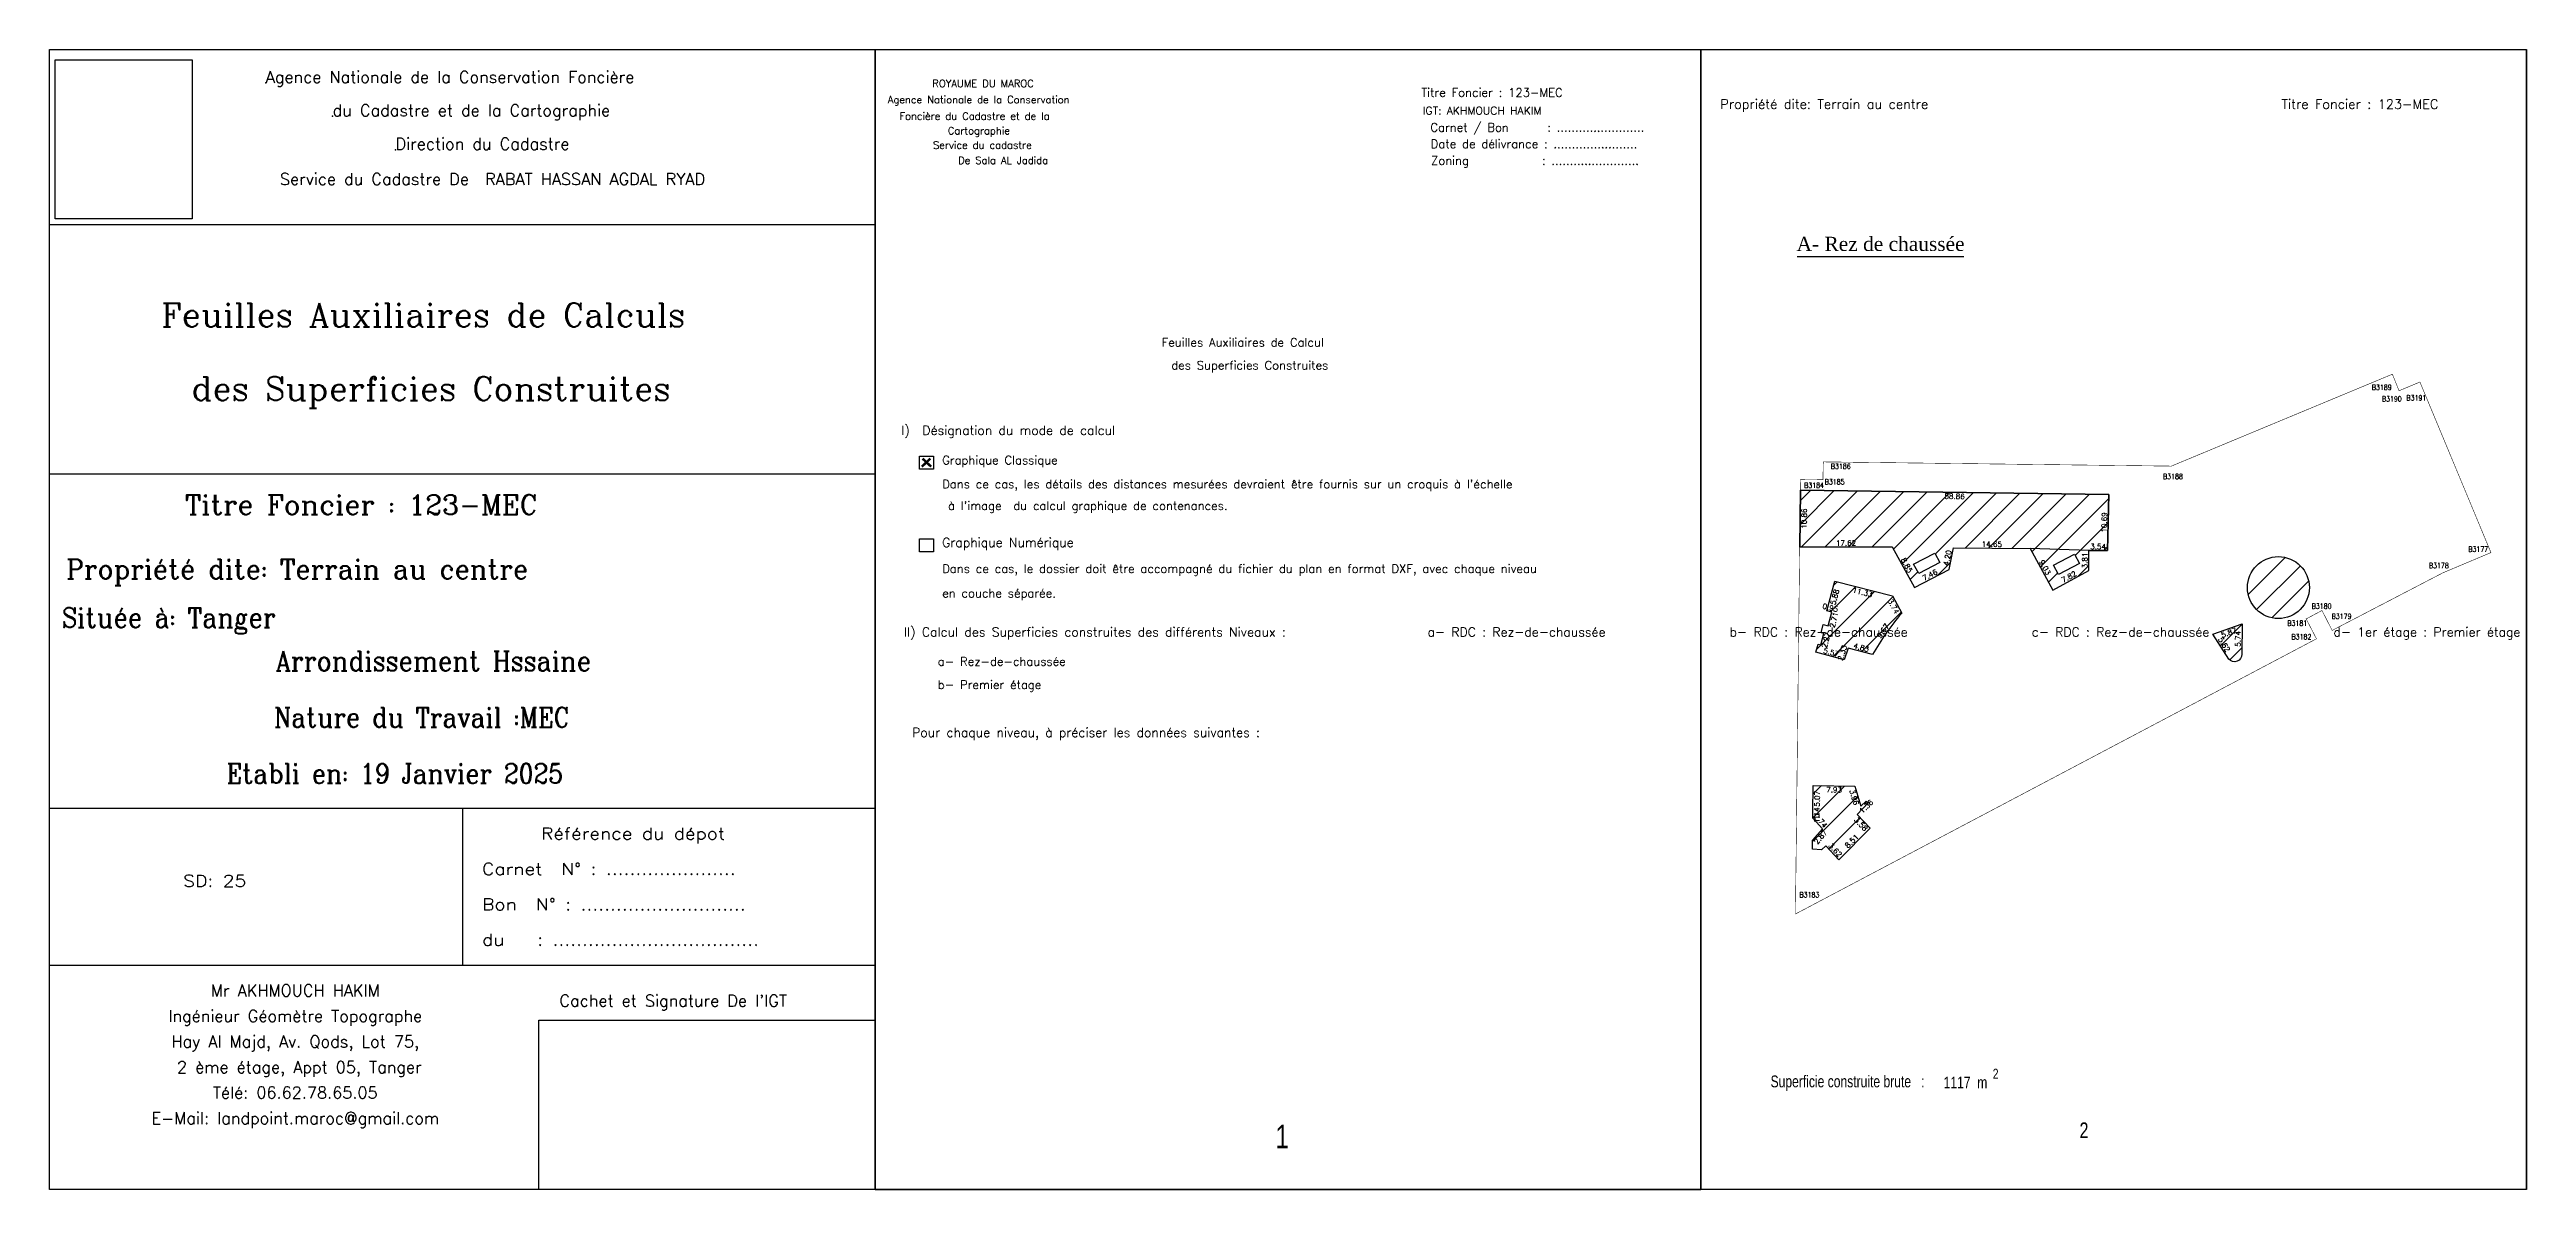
# Model space of a CAD drawing. Header units: millimetres. Extents: x 376567 to 377468, y 378762 to 378979.
# Drawn here: x 376566.8 to 377039.2, y 378761.9 to 378979.4 of the extents above; entities that cross this region are included whole.
import ezdxf
from ezdxf.enums import TextEntityAlignment as Align

# ---------------------------------------------------------------- set-up
doc = ezdxf.new("R2010")
doc.units = ezdxf.units.MM
for name, color, linetype in [('CADREP2', 1, 'Continuous'), ('Cotation Linéaire', 5, 'Continuous'), ('MiseEnPage', 7, 'Continuous'), ('P1CONTINU', 7, 'Continuous'), ('P1TXT1', 6, 'Continuous'), ('P1TXT2', 7, 'Continuous'), ('P1TXT5', 7, 'Continuous'), ('P1TXT6', 7, 'Continuous'), ('P2TXT2', 7, 'Continuous'), ('P2TXT3', 7, 'Continuous')]:
    doc.layers.add(name, color=color, linetype=linetype)
doc.styles.add('ROMANC', font='romanc.shx')
doc.styles.add('ROMAND', font='romand.shx', dxfattribs={"height": 1})
doc.styles.add('ROMANS', font='ROMANC')
doc.styles.add('style2', font='swisscl.ttf')
doc.styles.add('TIME', font='times.ttf')
picture_1 = doc.add_image_def('image1.bmp', size_in_pixel=(101, 117))

msp = doc.modelspace()

# ---------------------------------------------------------------- hatches: boundary and pattern name
at = {"linetype": 'Continuous'}
h = msp.add_hatch(dxfattribs=at)
h.set_pattern_fill('ANSI31', color=0)
h.set_pattern_definition([(45, (727.2208, 191.831), (-2.24506403, 2.24506403), [])])
h.paths.add_polyline_path([(376959.6, 378894.51), (376900.75, 378895.34), (376900.64, 378884.48), (376918.26, 378884.52), (376922.49, 378876.75), (376929.1, 378880.2), (376929.94, 378884.32), (376944.59, 378884.21), (376948.88, 378876.27), (376955.75, 378880.02), (376955.76, 378883.83), (376959.3, 378883.82)])
h.paths.add_polyline_path([(376949, 378881.01), (376953.03, 378883.11), (376953.98, 378881.35), (376949.96, 378879.25)], flags=16)
h.paths.add_polyline_path([(376926.38, 378883.29), (376927.33, 378881.53), (376923.31, 378879.43), (376922.35, 378881.19)], flags=16)
edge = h.paths.add_edge_path()
edge.add_line((376907.32, 378877.97), (376918.29, 378875.16))
edge.add_line((376918.29, 378875.16), (376920.07, 378871.87))
edge.add_arc((376958.47, 378838.93), 50.59, 139.3742, 150.3247)
edge.add_line((376914.51, 378863.97), (376909.83, 378865.18))
edge.add_line((376909.83, 378865.18), (376909.11, 378862.97))
edge.add_line((376909.11, 378862.97), (376903.72, 378864.4))
edge.add_line((376903.72, 378864.4), (376904.15, 378865.93))
edge.add_line((376904.15, 378865.93), (376904.62, 378865.81))
edge.add_line((376904.62, 378865.81), (376905.2, 378868.01))
edge.add_line((376905.2, 378868.01), (376904.71, 378868.13))
edge.add_line((376904.71, 378868.13), (376905.12, 378869.68))
edge.add_line((376905.12, 378869.68), (376906.07, 378869.45))
edge.add_line((376906.07, 378869.45), (376906.74, 378872.08))
edge.add_line((376906.74, 378872.08), (376905.82, 378872.29))
edge.add_line((376905.82, 378872.29), (376907.32, 378877.97))
h.paths.add_polyline_path([(376914.08, 378830.85), (376908.08, 378824.82), (376905.61, 378827.47), (376904.75, 378826.71), (376903.06, 378826.82), (376903.08, 378828.54), (376904.95, 378830.72), (376903.13, 378832.77), (376903.15, 378833.92), (376903.21, 378838.99), (376911.15, 378838.84), (376912.3, 378835.06), (376913.28, 378836), (376913.66, 378835.69), (376911.58, 378833.42)])
edge = h.paths.add_edge_path()
edge.add_arc((376983.53, 378863.99), 1.41, -140.9634, 3.3951, ccw=False)
edge.add_line((376982.44, 378863.11), (376979.45, 378867.87))
edge.add_line((376979.45, 378867.87), (376984.99, 378869.82))
edge.add_line((376984.99, 378869.82), (376984.94, 378864.07))
edge = h.paths.add_edge_path()
edge.add_arc((376991.92, 378876.75), 5.91, 90, 270, ccw=False)
edge.add_arc((376991.92, 378876.75), 5.91, -90, 90, ccw=False)

# ---------------------------------------------------------------- linework, layer by layer
at = {"color": 0}
for p, q in [((377039.24, 378979.4), (377039.24, 378761.9)), ((377039.24, 378761.9), (377039.24, 378979.4)), ((377039.24, 378979.4), (377039.24, 378761.9)), ((377039.24, 378761.9), (377039.24, 378979.4)), ((377039.24, 378979.4), (377039.24, 378761.9)), ((376753.39, 378905.31), (376753.39, 378905.31))]:
    msp.add_line(p, q, dxfattribs=at)
at = {"color": 0, "linetype": 'Continuous'}
msp.add_line((376959.6, 378894.51, 5.6), (376900.75, 378895.34, 5.6), dxfattribs=at)
at = {"linetype": 'Continuous'}
msp.add_line((376724.27, 378761.9), (376566.77, 378761.9), dxfattribs=at)
at = {"color": 0, "linetype": 'Continuous'}
for points in [[(376724.27, 378979.4), (376881.76, 378979.4), (376881.76, 378761.9), (376724.27, 378761.9)], [(376881.75, 378979.4), (377039.24, 378979.4), (377039.24, 378761.9), (376881.75, 378761.9)]]:
    msp.add_lwpolyline(points, close=True, dxfattribs=at)
at = {"color": 0, "linetype": 'Continuous', "flags": 128}
for points in [[(376900.12, 378939.92), (376931.91, 378939.92)], [(376979.45, 378867.87), (376984.99, 378869.82), (376984.96, 378864.08)]]:
    msp.add_lwpolyline(points, dxfattribs=at)
at = {"color": 0, "const_width": 0.1, "flags": 128}
msp.add_lwpolyline([(376899.8, 378814.46), (376900.76, 378897.4), (376905.05, 378897.35), (376905.11, 378900.74), (376971.51, 378899.93), (377013.67, 378917.47), (377014.94, 378914.31), (377018.92, 378915.98), (377032.47, 378883.43), (377023.28, 378879.56), (377002.18, 378868.58), (377000.24, 378872.38), (376997.22, 378870.77), (376999.19, 378866.98)], close=True, dxfattribs=at)
at = {"color": 0}
for points in [[(376732.74, 378901.85), (376735.4, 378901.85), (376735.4, 378899.33), (376732.74, 378899.33)], [(376732.74, 378886.07), (376735.4, 378886.07), (376735.4, 378883.56), (376732.74, 378883.56)]]:
    msp.add_lwpolyline(points, close=True, dxfattribs=at)
at = {"color": 0, "const_width": 0.463, "flags": 128}
for points in [[(376734.79, 378901.37), (376733.15, 378899.81)], [(376733.3, 378901.37), (376734.95, 378899.81)]]:
    msp.add_lwpolyline(points, dxfattribs=at)
at = {"color": 0, "linetype": 'Continuous', "flags": 128}
for points, elevation in [([(376918.26, 378884.52), (376900.64, 378884.48), (376900.75, 378895.34)], -1.64), ([(376900.75, 378895.34), (376959.6, 378894.51), (376959.3, 378883.82)], 5.6), ([(376918.26, 378884.52), (376922.49, 378876.75), (376929.1, 378880.2), (376929.94, 378884.32)], -1.64), ([(376929.94, 378884.32), (376944.59, 378884.21)], -1.64), ([(376944.59, 378884.21), (376948.88, 378876.27), (376955.75, 378880.02), (376955.76, 378883.83)], -1.64), ([(376959.3, 378883.82), (376955.76, 378883.83)], 5.6)]:
    msp.add_lwpolyline(points, dxfattribs=dict(at, elevation=elevation))
for points in [[(376959.6, 378894.51), (376900.75, 378895.34), (376900.64, 378884.48), (376918.26, 378884.52), (376922.49, 378876.75), (376929.1, 378880.2), (376929.94, 378884.32), (376944.59, 378884.21), (376948.88, 378876.27), (376955.75, 378880.02), (376955.76, 378883.83), (376959.3, 378883.82)], [(376926.38, 378883.29), (376927.33, 378881.53), (376923.31, 378879.43), (376922.35, 378881.19)], [(376955.75, 378880.02), (376955.76, 378883.83), (376944.59, 378884.21), (376948.88, 378876.27)], [(376949, 378881.01), (376953.03, 378883.11), (376953.98, 378881.35), (376949.96, 378879.25)]]:
    msp.add_lwpolyline(points, close=True, dxfattribs=at)
for points, elevation in [([(376923.31, 378879.43), (376922.35, 378881.19), (376926.38, 378883.29), (376927.33, 378881.53)], -1.64), ([(376949.96, 378879.25), (376949, 378881.01), (376953.03, 378883.11), (376953.98, 378881.35)], -1.64), ([(376914.08, 378830.85), (376908.08, 378824.82), (376905.61, 378827.47), (376904.75, 378826.71), (376903.06, 378826.82), (376903.08, 378828.54), (376904.95, 378830.72), (376903.13, 378832.77), (376903.15, 378833.92), (376903.21, 378838.99), (376911.15, 378838.84), (376912.3, 378835.06), (376913.28, 378836), (376913.66, 378835.69), (376911.58, 378833.42)], 5.6)]:
    msp.add_lwpolyline(points, close=True, dxfattribs=dict(at, elevation=elevation))
for points in [[(376991.92, 378870.84, -1), (376991.92, 378882.66, -1)], [(376984.94, 378864.07, -0.728935), (376982.44, 378863.11), (376979.45, 378867.87), (376984.99, 378869.82)]]:
    msp.add_lwpolyline(points, format="xyb", close=True, dxfattribs=at)
at = {"color": 0, "flags": 128}
msp.add_lwpolyline([(376907.32, 378877.97), (376918.29, 378875.16), (376920.07, 378871.87, 0.047817), (376914.51, 378863.97), (376909.83, 378865.18), (376909.11, 378862.97), (376903.72, 378864.4), (376904.15, 378865.93), (376904.62, 378865.81), (376905.2, 378868.01), (376904.71, 378868.13), (376905.12, 378869.68), (376906.07, 378869.45), (376906.74, 378872.08), (376905.82, 378872.29)], format="xyb", close=True, dxfattribs=at)
at = {"linetype": 'Continuous'}
msp.add_lwpolyline([(376660.12, 378761.9), (376660.12, 378794.2), (376724.27, 378794.2), (376724.27, 378761.9)], dxfattribs=at)
at = {"linetype": 'Continuous', "flags": 128}
msp.add_lwpolyline([(376724.27, 378761.9), (376881.76, 378761.9)], dxfattribs=at)
at = {"layer": 'CADREP2', "color": 0}
for points in [[(376566.77, 378761.9), (376566.77, 378979.43), (376724.27, 378979.43), (376724.27, 378761.9)], [(376724.27, 378761.9), (376724.27, 378979.4), (376881.76, 378979.4), (376881.76, 378761.9)], [(376881.75, 378761.9), (376881.75, 378979.4), (377039.24, 378979.4), (377039.24, 378761.9)]]:
    msp.add_lwpolyline(points, dxfattribs=at)
at = {"layer": 'P1CONTINU'}
for p, q in [((376566.77, 378979.43), (376724.27, 378979.43)), ((376566.77, 378979.4), (376724.27, 378979.4)), ((376566.77, 378898.43), (376724.27, 378898.43)), ((376566.77, 378834.68), (376645.52, 378834.68)), ((376645.52, 378834.68), (376645.52, 378804.68)), ((376645.52, 378834.68), (376724.27, 378834.68))]:
    msp.add_line(p, q, dxfattribs=at)
at = {"layer": 'P1CONTINU', "color": 0}
msp.add_line((376566.77, 378946.01), (376724.27, 378946.01), dxfattribs=at)
at = {"layer": 'P1TXT1', "color": 0}
for p in [(376608.02, 378973.05), (376620.77, 378966.68), (376632.77, 378960.3)]:
    msp.add_point(p, dxfattribs=at)
at = {"layer": 'P1TXT2'}
msp.add_line((376566.77, 378804.68), (376724.27, 378804.68), dxfattribs=at)

# ---------------------------------------------------------------- texts
at = {"color": 0, "style": 'ROMANS', "width": 0.75}
for s, p in [('B3189', (377009.75, 378914.46)), ('B3190', (377011.67, 378912.25)), ('B3191', (377016.35, 378912.44)), ('B3185', (376905.39, 378896.43)), ('B3186', (376906.55, 378899.39)), ('B3188', (376969.92, 378897.46)), ('B3184', (376901.46, 378895.76)), ('B3177', (377028.16, 378883.58)), ('B3178', (377020.64, 378880.45)), ('B3180', (376998.27, 378872.7)), ('B3181', (376993.64, 378869.46)), ('B3179', (377002.08, 378870.77)), ('B3182', (376994.43, 378866.87)), ('B3183', (376900.57, 378817.63))]:
    msp.add_text(s, height=1, dxfattribs=at).set_placement(p)
at = {"layer": 'CADREP2', "color": 0, "style": 'ROMANC'}
for s, height, p in [('ROYAUME DU MAROC', 1.39, (376735.16, 378972.25)), ('Agence Nationale de la Conservation ', 1.39, (376726.67, 378969.18)), ('Titre Foncier : 123-MEC', 1.6217, (376828.45, 378970.41)), ('IGT: AKHMOUCH HAKIM', 1.5, (376828.74, 378967.01)), ('Propriété dite: Terrain au centre', 1.8, (376885.48, 378968.11)), ('Titre Foncier : 123-MEC', 1.8, (376992.52, 378968.11)), (' Foncière du Cadastre et de la', 1.39, (376727.94, 378966.03)), (' Cartographie', 1.39, (376737.16, 378963.24)), ('Carnet / Bon     : ........................', 1.6217, (376830.18, 378963.75)), ('Service du cadastre', 1.39, (376735.3, 378960.49)), ('De Sala AL Jadida', 1.39, (376740.09, 378957.58)), ('Date de délivrance : .......................', 1.6217, (376830.23, 378960.61)), ('Zoning           : ........................', 1.6217, (376830.29, 378957.43)), ('Feuilles Auxiliaires de Calcul', 1.6217, (376778.91, 378922.73)), ('des Superficies Construites', 1.6217, (376780.74, 378918.36)), ('I)  Désignation du mode de calcul ', 1.7375, (376729.24, 378905.88)), ("Dans ce cas, les détails des distances mesurées devraient être fournis sur un croquis à l'échelle", 1.6217, (376737.05, 378895.7)), ('Graphique Classique', 1.6217, (376737.05, 378900.26)), (" à l'image  du calcul graphique de contenances.", 1.6217, (376737.05, 378891.56)), ('Graphique Numérique', 1.7375, (376737.04, 378884.49)), ('Dans ce cas, le dossier doit être accompagné du fichier du plan en format DXF, avec chaque niveau  ', 1.6217, (376737.05, 378879.55)), ('en couche séparée.', 1.6217, (376737.05, 378874.87)), ('II) Calcul des Superficies construites des différents Niveaux :                a- RDC : Rez-de-chaussée                b- RDC : Rez-de-chaussée                c- RDC : Rez-de-chaussée                d- 1er étage : Premier étage                e- 1er étage : Premier étage                f- 2ème étage : Deuxième étage', 1.73752, (376729.74, 378867.41)), ('a- Rez-de-chaussée ', 1.6217, (376736.22, 378861.84)), ('b- Premier étage ', 1.6217, (376736.22, 378857.41)), ('Pour chaque niveau, à préciser les données suivantes :', 1.7375, (376731.31, 378848.23))]:
    msp.add_text(s, height=height, dxfattribs=at).set_placement(p)
at = {"layer": 'Cotation Linéaire', "color": 0, "linetype": 'Continuous', "style": 'ROMAND'}
for s, rotation, p in [('58.86', 359.1915, (376930.17, 378894.67)), ('10.86', 89.4123, (376900.95, 378889.91)), ('5.88', 75.2375, (376906.81, 378875.07, -6.13)), ('11.33', 345.647, (376912.74, 378876.33, -6.13)), ('3.74', 298.3117, (376918.96, 378873.4, -6.13)), ('2.71', 75.6465, (376906.65, 378870.7, -6.13)), ('5.87', 19.3959, (376982.31, 378868.61)), ('2.27', 75.1154, (376905.16, 378866.85, -6.13)), ('5.07', 89.254, (376903.43, 378836.45)), ('7.93', 358.9473, (376907.18, 378838.67)), ('3.96', 286.9905, (376911.49, 378836.88)), ('1.36', 43.8807, (376912.97, 378835.35)), ('1.14', 89.254, (376903.39, 378833.34)), ('3.58', 314.1536, (376912.65, 378831.96)), ('2.87', 49.3848, (376904.2, 378829.47))]:
    msp.add_text(s, height=1, rotation=rotation, dxfattribs=at).set_placement(p, align=Align.TOP_CENTER)
for s, rotation, p in [('10.69', 88.3499, (376959.2, 378889.17)), ('17.62', 0.1402, (376909.45, 378884.75)), ('4.20', 78.576, (376929.28, 378882.31)), ('14.65', 359.5886, (376937.26, 378884.52)), ('3.54', 359.8105, (376957.53, 378884.07)), ('8.85', 298.5642, (376920.6, 378880.76)), ('7.46', 27.5313, (376925.68, 378878.7)), ('9.03', 298.4188, (376946.96, 378880.36)), ('7.82', 28.6041, (376952.2, 378878.37)), ('3.81', 89.9439, (376955.51, 378881.92)), ('0.95', 346.8991, (376906.34, 378872.43, -6.13)), ('9.67', 54.8494, (376916.9, 378868.2, -6.13)), ('5.57', 345.1332, (376906.48, 378863.92, -6.13)), ('2.33', 71.9832, (376909.23, 378864.15, -6.13)), ('4.83', 345.5697, (376912.23, 378864.82, -6.13)), ('5.62', 302.0997, (376981.16, 378865.62)), ('5.74', 89.4553, (376984.71, 378866.95)), ('2.74', 311.512, (376904.23, 378831.91)), ('3.62', 312.8506, (376907.03, 378826.32)), ('8.51', 45.115, (376910.9, 378828.01))]:
    msp.add_text(s, height=1, rotation=rotation, dxfattribs=at).set_placement(p, align=Align.CENTER)
at = {"layer": 'MiseEnPage', "color": 0}
for s, height, style, p in [('A- Rez de chaussée ', 2.7, 'TIME', (376900.02, 378940.99)), ('2', 3, 'style2', (376953.99, 378771.69)), ('1', 4.5, 'style2', (376800.62, 378769.75))]:
    msp.add_text(s, height=height, dxfattribs=dict(at, style=style)).set_placement(p)
at = {"layer": 'MiseEnPage', "color": 0, "style": 'style2'}
for s, height, p in [('2', 1.91, (376937.99, 378783.02)), ('Superficie construite brute   :', 2.25, (376909.74, 378781.39)), ('1117  m', 2.25, (376932.24, 378781.19))]:
    msp.add_text(s, height=height, dxfattribs=at).set_placement(p, align=Align.CENTER)
at = {"layer": 'P1TXT1', "color": 0, "style": 'ROMANC'}
for s, p in [('Agence Nationale de la Conservation Foncière', (376608.02, 378973.05)), ('du Cadastre et de la Cartographie', (376620.77, 378966.68)), ('Direction du Cadastre', (376632.77, 378960.3)), ('Service du Cadastre De  RABAT HASSAN AGDAL RYAD', (376610.71, 378953.58))]:
    msp.add_text(s, height=2.25, dxfattribs=at).set_placement(p)
at = {"layer": 'P1TXT5', "style": 'ROMANC', "width": 1.167}
for s, p in [('Référence du dépot', (376660.52, 378828.68)), ('SD: 25', (376592.27, 378819.65)), ('Carnet  N° : ......................', (376649.27, 378821.93)), ('Bon  N° : ............................', (376649.27, 378815.18)), ('du   : ...................................', (376649.27, 378808.43))]:
    msp.add_text(s, height=2.25, dxfattribs=at).set_placement(p)
at = {"layer": 'P1TXT6', "style": 'ROMANC'}
msp.add_text("Cachet et Signature De l'IGT", height=2.25, dxfattribs=at).set_placement((376664.04, 378796.8))
at = {"layer": 'P1TXT6', "insert": (376575.37, 378801), "char_height": 2.25, "width": 76.5512, "attachment_point": 1, "style": 'ROMANC'}
msp.add_mtext('\\pxsm1.3,qc;Mr AKHMOUCH HAKIM \\PIngénieur Géomètre Topographe\\PHay Al Majd, Av. Qods, Lot 75,\\P 2 ème étage, Appt 05, Tanger\\PTélé: 06.62.78.65.05  \\PE-Mail: landpoint.maroc@gmail.com', dxfattribs=at)
at = {"layer": 'P2TXT2', "style": 'ROMANC'}
for s, p in [(' Feuilles Auxiliaires de Calculs ', (376585.02, 378926.54)), ('des Superficies Construites', (376593.79, 378912.47))]:
    msp.add_text(s, height=4.5, dxfattribs=at).set_placement(p)
at = {"layer": 'P2TXT3', "color": 0, "style": 'ROMANC'}
msp.add_text('Titre Foncier : 123-MEC', height=3.75, dxfattribs=at).set_placement((376592.64, 378890.68))
for s, width, p in [('Propriété dite: Terrain au centre', 0.95, (376569.98, 378878.42)), ('Située à: Tanger', 0.9, (376569.13, 378869.15)), ('Arrondissement Hssaine', 0.9, (376609.9, 378860.89)), ('Nature du Travail :MEC', 0.88, (376609.61, 378850.12)), ('Etabli en: 19 Janvier 2025', 0.88, (376600.54, 378839.41))]:
    msp.add_text(s, height=3.75, dxfattribs=dict(at, width=width)).set_placement(p)

# ---------------------------------------------------------------- pictures from other files: only their frames are drawn
at = {"linetype": 'Continuous'}
image = msp.add_image(picture_1, insert=(376567.82, 378947.13), size_in_units=(26.19, 30.34), dxfattribs=at)
image.dxf.flags = 7

doc.saveas('drawing.dxf')
